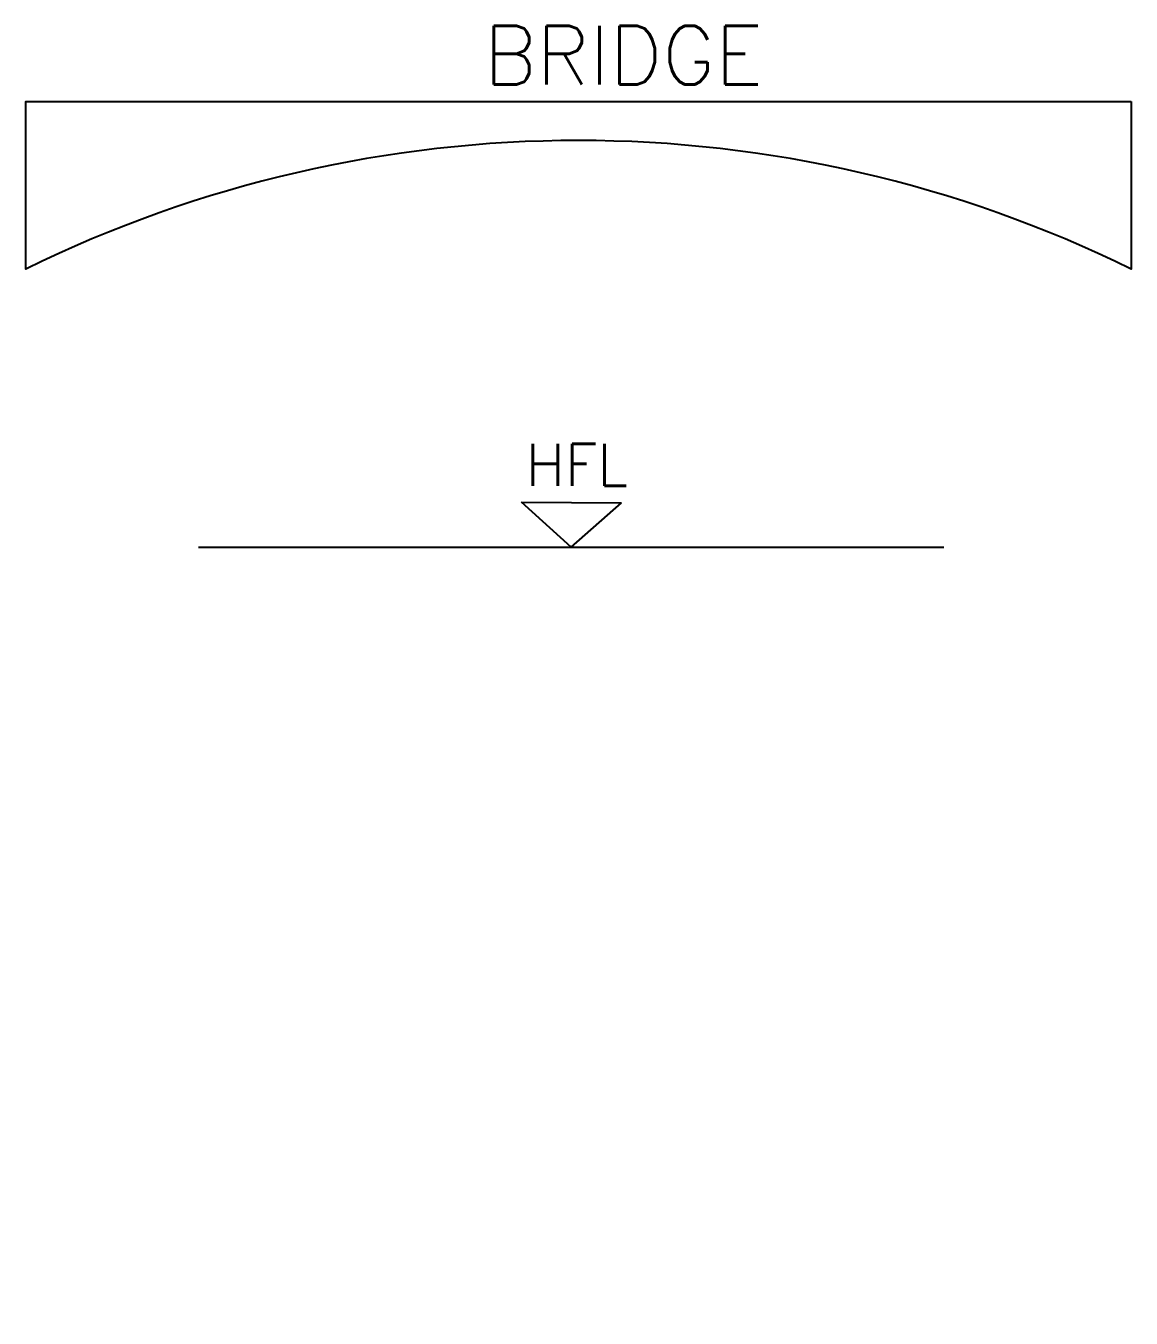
# Model space of a CAD drawing. Header units: metres. Extents: x 608182 to 630035, y 3058423 to 3064204.
# Drawn here: x 627394.3 to 627460.2, y 3064127.1 to 3064204.3 of the extents above; entities that cross this region are included whole.
import ezdxf

# ---------------------------------------------------------------- set-up
doc = ezdxf.new("R2010")
doc.units = ezdxf.units.M
doc.layers.add('C-ROAD', color=7, linetype='Continuous')
doc.styles.get("Standard").update_dxf_attribs({"font": 'simplex.shx'})

msp = doc.modelspace()

# ---------------------------------------------------------------- texts
at = {"color": 7, "insert": (627421.594, 3064204.26), "char_height": 3.5, "attachment_point": 1}
msp.add_mtext_dynamic_manual_height_columns('BRIDGE', width=43.87445, gutter_width=1, heights=[0], dxfattribs=at)

# ---------------------------------------------------------------- wipeouts: each hides what was drawn before it
msp.add_wipeout([(627395.563, 3064199.742), (627457.861, 3064199.742), (627453.637, 3064186.626), (627452.706, 3064183.795), (627451.282, 3064181.378), (627447.703, 3064168.201), (627445.277, 3064162.52), (627434.633, 3064127.135), (627414.526, 3064137.538), (627405.836, 3064171.698), (627400.712, 3064176.817), (627397.827, 3064191.961)])

# ---------------------------------------------------------------- next in the draw order: linework, layer by layer
at = {"color": 7}
for p, q in [((627426.807, 3064173.152), (627423.84, 3064175.834)), ((627423.84, 3064175.834), (627429.809, 3064175.796)), ((627426.807, 3064173.152), (627429.809, 3064175.796)), ((627429.809, 3064175.796), (627429.809, 3064175.796)), ((627404.567, 3064173.152), (627449.048, 3064173.152))]:
    msp.add_line(p, q, dxfattribs=at)
at = {"layer": 'C-ROAD'}
msp.add_lwpolyline([(627460.239, 3064199.742), (627460.239, 3064189.742, 0.232591), (627394.253, 3064189.742), (627394.253, 3064199.742), (627457.813, 3064199.742)], format="xyb", close=True, dxfattribs=at)

# ---------------------------------------------------------------- next in the draw order: texts
at = {"color": 7, "insert": (627424.082, 3064179.309), "char_height": 2.5, "attachment_point": 1}
msp.add_mtext_dynamic_manual_height_columns('HFL', width=12.57563, gutter_width=1, heights=[0], dxfattribs=at)

doc.saveas('drawing.dxf')
